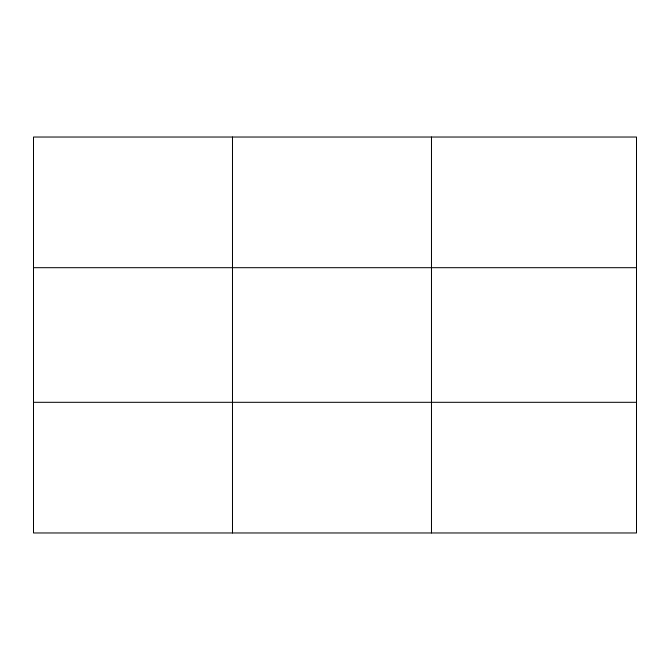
<?xml version="1.0" encoding="UTF-8"?>
<svg xmlns="http://www.w3.org/2000/svg" width="670" height="670" viewBox="0 0 670 670"><rect width="100%" height="100%" fill="white"/><g stroke="black" fill="none" stroke-linecap="round" stroke-linejoin="round"><path stroke-width="1" d="M232.49 137.032L232.49 532.968M431.48 137.032L431.48 532.968M33.5 267.69L636.5 267.69M33.5 402.31L636.5 402.31M636.5 514.3L636.5 532.968L33.5 532.968L33.5 137.032L636.5 137.032L636.5 514.3"/></g></svg>
